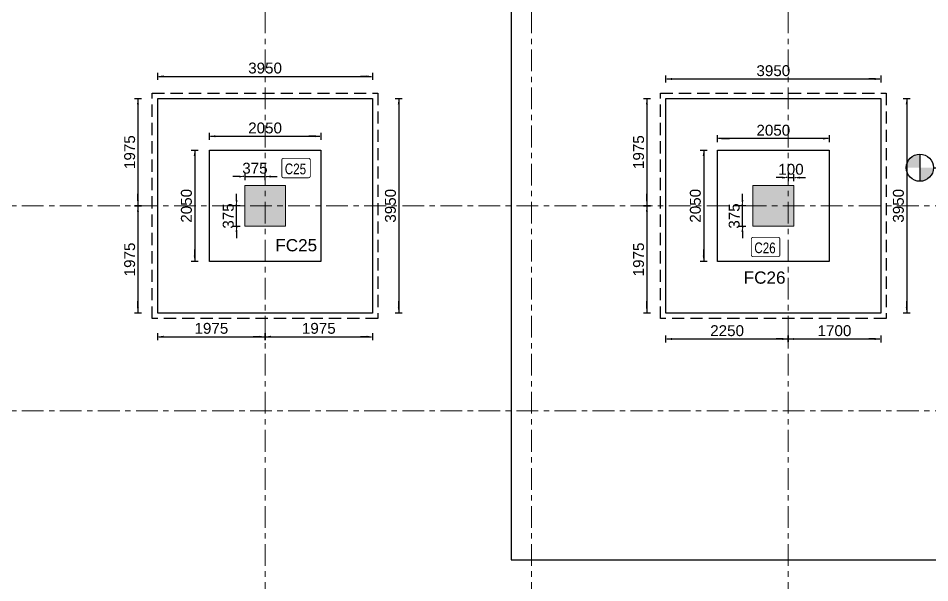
# Model space of a CAD drawing. Extents: x 1878645 to 3043969, y -1160829 to -603973.
# Drawn here: x 2108940 to 2125709, y -673329 to -662941 of the extents above; entities that cross this region are included whole.
import ezdxf
from ezdxf.enums import TextEntityAlignment as Align

# ---------------------------------------------------------------- set-up
doc = ezdxf.new("R2010")
doc.units = 0
doc.header["$LTSCALE"] = 100
doc.header["$PDMODE"] = 66
for name, pattern in [('Center', [50.8, 31.75, -6.35, 6.35, -6.35]), ('Grids', [7, 4, -1, 1, -1]), ('SCHidden', [0.375, 0.25, -0.125])]:
    doc.linetypes.add(name, pattern=pattern)
doc.layers.get('Defpoints').update_dxf_attribs({"lineweight": 0})
for name, color, linetype in [('A-ANNO-LVL', 4, 'Continuous'), ('A-DIMN-100', 5, 'Continuous'), ('COMMENTS', 30, 'Continuous'), ('Dim', 3, 'Continuous'), ('Footing', 5, 'Continuous'), ('Footing Nos', 4, 'Continuous'), ('PCC', 2, 'Continuous'), ('RETAIN-WALL', 1, 'Continuous')]:
    doc.layers.add(name, color=color, linetype=linetype)
for name, color, linetype, lineweight in [('A-GRID', 8, 'Grids', 0), ('ECO COL', 6, 'Continuous', 0), ('Eco_  CNO', 7, 'Continuous', 25)]:
    doc.layers.add(name, color=color, linetype=linetype, lineweight=lineweight)
doc.styles.add('ARIAL', font='arial.ttf')
doc.styles.add('ITA', font='simplex.shx')
doc.styles.add('SC-BBS1', font='SansSerif')
doc.styles.get("Standard").update_dxf_attribs({"font": 'verdana.ttf'})
doc.dimstyles.new('A-150-DIM-EXT_MAIN(FT)', dxfattribs={"dimscale": 0, "dimtxt": 200, "dimasz": 18, "dimexe": 100, "dimexo": 100, "dimgap": 50, "dimtad": 1, "dimdec": 0, "dimdsep": 46, "dimtxsty": 'ARIAL', "dimblk": 'A3', "dimcen": 0.025, "dimse1": 1, "dimse2": 1, "dimclrd": 256, "dimclre": 256, "dimclrt": 7, "dimazin": 2, "dimtfac": 1, "dimtdec": 0, "dimtix": 1, "dimtmove": 2, "dimatfit": 3, "dimldrblk": 'WSA-DOT-100', "dimfxl": 1, "dimtolj": 1, "dimtzin": 0, "dimarcsym": 0})

# ---------------------------------------------------------------- blocks, each defined once
blk = doc.blocks.new('A2')
at = {"layer": 'Dim', "linetype": 'ByBlock', "lineweight": -2, "extrusion": (0, 0, -1)}
blk.add_lwpolyline([(6, 0), (12.2, 0)], dxfattribs=at)
blk.add_solid([(6, -1), (0, 0), (6, 1)], dxfattribs=at)
blk = doc.blocks.new('A3')
at = {"layer": 'Dim', "linetype": 'ByBlock', "lineweight": -2}
blk.add_line((0, 3.59), (0, -3.59), dxfattribs=at)
blk.add_blockref('A2', (0, 0), dxfattribs=at)
blk = doc.blocks.new('*D523')
at = {"layer": 'Defpoints', "color": 0, "transparency": 16777216}
for p in [(2113481, -665854), (2113106, -666017), (2113481, -666017)]:
    blk.add_point(p, dxfattribs=at)
at = {"layer": 'Dim', "lineweight": -2, "transparency": 16777216}
for p, q in [((2113088, -665854), (2113070, -665854)), ((2113106, -665854), (2113481, -665854)), ((2113499, -665854), (2113517, -665854))]:
    blk.add_line(p, q, dxfattribs=at)
at = {"layer": 'Dim', "lineweight": -2, "transparency": 16777216, "xscale": 18, "yscale": 18, "zscale": 18}
blk.add_blockref('A3', (2113106, -665854), dxfattribs=at)
at = {"layer": 'Dim', "lineweight": -2, "transparency": 16777216, "xscale": 18, "yscale": 18, "zscale": 18, "rotation": 180}
blk.add_blockref('A3', (2113481, -665854), dxfattribs=at)
at = {"layer": 'Dim', "color": 7, "transparency": 16777216, "insert": (2113294, -665702), "char_height": 200, "attachment_point": 5, "style": 'ARIAL'}
blk.add_mtext('\\A1;375', dxfattribs=at)
blk = doc.blocks.new('WSA-DOT-100')
at = {"layer": 'A-DIMN-100', "color": 5}
for p, q in [((0, -200), (0, 200)), ((-200, 0), (200, 0))]:
    blk.add_line(p, q, dxfattribs=at)
at = {"layer": 'A-DIMN-100', "color": 1, "const_width": 60}
blk.add_lwpolyline([(-30, 0, 1), (30, 0, 1)], format="xyb", close=True, dxfattribs=at)
blk = doc.blocks.new('*D524')
at = {"layer": 'Defpoints', "color": 0, "transparency": 16777216}
for p in [(2112956, -666392), (2113106, -666392), (2113106, -666767)]:
    blk.add_point(p, dxfattribs=at)
at = {"layer": 'Dim', "lineweight": -2, "transparency": 16777216}
for p, q in [((2112956, -666374), (2112956, -666356)), ((2112956, -666767), (2112956, -666392)), ((2112956, -666785), (2112956, -666803))]:
    blk.add_line(p, q, dxfattribs=at)
at = {"layer": 'Dim', "lineweight": -2, "transparency": 16777216, "xscale": 18, "yscale": 18, "zscale": 18}
for p, rotation in [((2112956, -666392), 270), ((2112956, -666767), 90)]:
    blk.add_blockref('A3', p, dxfattribs=dict(at, rotation=rotation))
at = {"layer": 'Dim', "color": 7, "transparency": 16777216, "insert": (2112804, -666580), "char_height": 200, "attachment_point": 5, "rotation": 90, "style": 'ARIAL'}
blk.add_mtext('\\A1;375', dxfattribs=at)
blk = doc.blocks.new('*D525')
at = {"layer": 'Defpoints', "color": 0, "transparency": 16777216}
for p in [(2123206, -665874), (2123106, -666017), (2123206, -666017)]:
    blk.add_point(p, dxfattribs=at)
at = {"layer": 'Dim', "lineweight": -2, "transparency": 16777216}
for p, q in [((2123088, -665874), (2123070, -665874)), ((2123106, -665874), (2123206, -665874)), ((2123224, -665874), (2123242, -665874))]:
    blk.add_line(p, q, dxfattribs=at)
at = {"layer": 'Dim', "lineweight": -2, "transparency": 16777216, "xscale": 18, "yscale": 18, "zscale": 18}
blk.add_blockref('A3', (2123106, -665874), dxfattribs=at)
at = {"layer": 'Dim', "lineweight": -2, "transparency": 16777216, "xscale": 18, "yscale": 18, "zscale": 18, "rotation": 180}
blk.add_blockref('A3', (2123206, -665874), dxfattribs=at)
at = {"layer": 'Dim', "color": 7, "transparency": 16777216, "insert": (2123156, -665721), "char_height": 200, "attachment_point": 5, "style": 'ARIAL'}
blk.add_mtext('\\A1;100', dxfattribs=at)
blk = doc.blocks.new('*D526')
at = {"layer": 'Defpoints', "color": 0, "transparency": 16777216}
for p in [(2122263, -666392), (2122456, -666392), (2122456, -666767)]:
    blk.add_point(p, dxfattribs=at)
at = {"layer": 'Dim', "lineweight": -2, "transparency": 16777216}
for p, q in [((2122263, -666374), (2122263, -666356)), ((2122263, -666767), (2122263, -666392)), ((2122263, -666785), (2122263, -666803))]:
    blk.add_line(p, q, dxfattribs=at)
at = {"layer": 'Dim', "lineweight": -2, "transparency": 16777216, "xscale": 18, "yscale": 18, "zscale": 18}
for p, rotation in [((2122263, -666392), 270), ((2122263, -666767), 90)]:
    blk.add_blockref('A3', p, dxfattribs=dict(at, rotation=rotation))
at = {"layer": 'Dim', "color": 7, "transparency": 16777216, "insert": (2122111, -666580), "char_height": 200, "attachment_point": 5, "rotation": 90, "style": 'ARIAL'}
blk.add_mtext('\\A1;375', dxfattribs=at)
blk = doc.blocks.new('Co')
at = {"const_width": 0.75}
blk.add_lwpolyline([(-12.57, -7.17), (-12.57, 6.59, -0.414214), (-11.07, 8.09), (10.51, 8.09, -0.414214), (12.01, 6.59), (12.01, -7.17, -0.414214), (10.51, -8.67), (-11.07, -8.67, -0.414214)], format="xyb", close=True, dxfattribs=at)
at = {"style": 'ITA', "width": 0.669972}
blk.add_attdef('COL', text='', height=10.5, rotation=0.63804, dxfattribs=at).set_placement((-9.93, -5.51), (8.49, -5.3), align=Align.FIT)
blk = doc.blocks.new('*D635')
at = {"layer": 'Defpoints', "color": 0, "transparency": 16777216}
for p in [(2112456, -665367), (2112186, -667417), (2112456, -667417)]:
    blk.add_point(p, dxfattribs=at)
at = {"layer": 'Dim', "lineweight": -2, "transparency": 16777216}
blk.add_line((2112186, -665385), (2112186, -667399), dxfattribs=at)
at = {"layer": 'Dim', "lineweight": -2, "transparency": 16777216, "xscale": 18, "yscale": 18, "zscale": 18}
for p, rotation in [((2112186, -665367), 90), ((2112186, -667417), 270)]:
    blk.add_blockref('A3', p, dxfattribs=dict(at, rotation=rotation))
at = {"layer": 'Dim', "color": 7, "transparency": 16777216, "insert": (2112034, -666392), "char_height": 200, "attachment_point": 5, "rotation": 90, "style": 'ARIAL'}
blk.add_mtext('\\A1;2050', dxfattribs=at)
blk = doc.blocks.new('*D636')
at = {"layer": 'Defpoints', "color": 0, "transparency": 16777216}
for p in [(2114506, -665113), (2112456, -665367), (2114506, -665367)]:
    blk.add_point(p, dxfattribs=at)
at = {"layer": 'Dim', "lineweight": -2, "transparency": 16777216}
blk.add_line((2112474, -665113), (2114488, -665113), dxfattribs=at)
at = {"layer": 'Dim', "lineweight": -2, "transparency": 16777216, "xscale": 18, "yscale": 18, "zscale": 18, "rotation": 180}
blk.add_blockref('A3', (2112456, -665113), dxfattribs=at)
at = {"layer": 'Dim', "lineweight": -2, "transparency": 16777216, "xscale": 18, "yscale": 18, "zscale": 18}
blk.add_blockref('A3', (2114506, -665113), dxfattribs=at)
at = {"layer": 'Dim', "color": 7, "transparency": 16777216, "insert": (2113481, -664961), "char_height": 200, "attachment_point": 5, "style": 'ARIAL'}
blk.add_mtext('\\A1;2050', dxfattribs=at)
blk = doc.blocks.new('*D637')
at = {"layer": 'Defpoints', "color": 0, "transparency": 16777216}
for p in [(2115456, -664011), (2111506, -664417), (2115456, -664417)]:
    blk.add_point(p, dxfattribs=at)
at = {"layer": 'Dim', "lineweight": -2, "transparency": 16777216}
blk.add_line((2111524, -664011), (2115438, -664011), dxfattribs=at)
at = {"layer": 'Dim', "lineweight": -2, "transparency": 16777216, "xscale": 18, "yscale": 18, "zscale": 18, "rotation": 180}
blk.add_blockref('A3', (2111506, -664011), dxfattribs=at)
at = {"layer": 'Dim', "lineweight": -2, "transparency": 16777216, "xscale": 18, "yscale": 18, "zscale": 18}
blk.add_blockref('A3', (2115456, -664011), dxfattribs=at)
at = {"layer": 'Dim', "color": 7, "transparency": 16777216, "insert": (2113481, -663859), "char_height": 200, "attachment_point": 5, "style": 'ARIAL'}
blk.add_mtext('\\A1;3950', dxfattribs=at)
blk = doc.blocks.new('*D638')
at = {"layer": 'Defpoints', "color": 0, "transparency": 16777216}
for p in [(2111506, -664417), (2111142, -666392), (2111506, -666392)]:
    blk.add_point(p, dxfattribs=at)
at = {"layer": 'Dim', "lineweight": -2, "transparency": 16777216}
blk.add_line((2111142, -664435), (2111142, -666374), dxfattribs=at)
at = {"layer": 'Dim', "lineweight": -2, "transparency": 16777216, "xscale": 18, "yscale": 18, "zscale": 18}
for p, rotation in [((2111142, -664417), 90), ((2111142, -666392), 270)]:
    blk.add_blockref('A3', p, dxfattribs=dict(at, rotation=rotation))
at = {"layer": 'Dim', "color": 7, "transparency": 16777216, "insert": (2110990, -665405), "char_height": 200, "attachment_point": 5, "rotation": 90, "style": 'ARIAL'}
blk.add_mtext('\\A1;1975', dxfattribs=at)
blk = doc.blocks.new('*D639')
at = {"layer": 'Defpoints', "color": 0, "transparency": 16777216}
for p in [(2111506, -666392), (2111142, -668367), (2111506, -668367)]:
    blk.add_point(p, dxfattribs=at)
at = {"layer": 'Dim', "lineweight": -2, "transparency": 16777216}
blk.add_line((2111142, -666410), (2111142, -668349), dxfattribs=at)
at = {"layer": 'Dim', "lineweight": -2, "transparency": 16777216, "xscale": 18, "yscale": 18, "zscale": 18}
for p, rotation in [((2111142, -666392), 90), ((2111142, -668367), 270)]:
    blk.add_blockref('A3', p, dxfattribs=dict(at, rotation=rotation))
at = {"layer": 'Dim', "color": 7, "transparency": 16777216, "insert": (2110990, -667380), "char_height": 200, "attachment_point": 5, "rotation": 90, "style": 'ARIAL'}
blk.add_mtext('\\A1;1975', dxfattribs=at)
blk = doc.blocks.new('*D640')
at = {"layer": 'Defpoints', "color": 0, "transparency": 16777216}
for p in [(2115456, -664417), (2115456, -668367), (2115940, -668367)]:
    blk.add_point(p, dxfattribs=at)
at = {"layer": 'Dim', "lineweight": -2, "transparency": 16777216}
blk.add_line((2115940, -664435), (2115940, -668349), dxfattribs=at)
at = {"layer": 'Dim', "lineweight": -2, "transparency": 16777216, "xscale": 18, "yscale": 18, "zscale": 18}
for p, rotation in [((2115940, -664417), 90), ((2115940, -668367), 270)]:
    blk.add_blockref('A3', p, dxfattribs=dict(at, rotation=rotation))
at = {"layer": 'Dim', "color": 7, "transparency": 16777216, "insert": (2115788, -666392), "char_height": 200, "attachment_point": 5, "rotation": 90, "style": 'ARIAL'}
blk.add_mtext('\\A1;3950', dxfattribs=at)
blk = doc.blocks.new('*D641')
at = {"layer": 'Defpoints', "color": 0, "transparency": 16777216}
for p in [(2111506, -668367), (2113481, -668367), (2113481, -668801)]:
    blk.add_point(p, dxfattribs=at)
at = {"layer": 'Dim', "lineweight": -2, "transparency": 16777216}
blk.add_line((2111524, -668801), (2113463, -668801), dxfattribs=at)
at = {"layer": 'Dim', "lineweight": -2, "transparency": 16777216, "xscale": 18, "yscale": 18, "zscale": 18, "rotation": 180}
blk.add_blockref('A3', (2111506, -668801), dxfattribs=at)
at = {"layer": 'Dim', "lineweight": -2, "transparency": 16777216, "xscale": 18, "yscale": 18, "zscale": 18}
blk.add_blockref('A3', (2113481, -668801), dxfattribs=at)
at = {"layer": 'Dim', "color": 7, "transparency": 16777216, "insert": (2112493, -668648), "char_height": 200, "attachment_point": 5, "style": 'ARIAL'}
blk.add_mtext('\\A1;1975', dxfattribs=at)
blk = doc.blocks.new('*D642')
at = {"layer": 'Defpoints', "color": 0, "transparency": 16777216}
for p in [(2113481, -668367), (2115456, -668367), (2115456, -668801)]:
    blk.add_point(p, dxfattribs=at)
at = {"layer": 'Dim', "lineweight": -2, "transparency": 16777216}
blk.add_line((2113499, -668801), (2115438, -668801), dxfattribs=at)
at = {"layer": 'Dim', "lineweight": -2, "transparency": 16777216, "xscale": 18, "yscale": 18, "zscale": 18, "rotation": 180}
blk.add_blockref('A3', (2113481, -668801), dxfattribs=at)
at = {"layer": 'Dim', "lineweight": -2, "transparency": 16777216, "xscale": 18, "yscale": 18, "zscale": 18}
blk.add_blockref('A3', (2115456, -668801), dxfattribs=at)
at = {"layer": 'Dim', "color": 7, "transparency": 16777216, "insert": (2114469, -668648), "char_height": 200, "attachment_point": 5, "style": 'ARIAL'}
blk.add_mtext('\\A1;1975', dxfattribs=at)
blk = doc.blocks.new('*D643')
at = {"layer": 'Defpoints', "color": 0, "transparency": 16777216}
for p in [(2121806, -665155), (2121806, -665367), (2123856, -665367)]:
    blk.add_point(p, dxfattribs=at)
at = {"layer": 'Dim', "lineweight": -2, "transparency": 16777216}
blk.add_line((2123838, -665155), (2121824, -665155), dxfattribs=at)
at = {"layer": 'Dim', "lineweight": -2, "transparency": 16777216, "xscale": 18, "yscale": 18, "zscale": 18, "rotation": 180}
blk.add_blockref('A3', (2121806, -665155), dxfattribs=at)
at = {"layer": 'Dim', "lineweight": -2, "transparency": 16777216, "xscale": 18, "yscale": 18, "zscale": 18}
blk.add_blockref('A3', (2123856, -665155), dxfattribs=at)
at = {"layer": 'Dim', "color": 7, "transparency": 16777216, "insert": (2122831, -665003), "char_height": 200, "attachment_point": 5, "style": 'ARIAL'}
blk.add_mtext('\\A1;2050', dxfattribs=at)
blk = doc.blocks.new('*D644')
at = {"layer": 'Defpoints', "color": 0, "transparency": 16777216}
for p in [(2121806, -665367), (2121550, -667417), (2121806, -667417)]:
    blk.add_point(p, dxfattribs=at)
at = {"layer": 'Dim', "lineweight": -2, "transparency": 16777216}
blk.add_line((2121550, -665385), (2121550, -667399), dxfattribs=at)
at = {"layer": 'Dim', "lineweight": -2, "transparency": 16777216, "xscale": 18, "yscale": 18, "zscale": 18}
for p, rotation in [((2121550, -665367), 90), ((2121550, -667417), 270)]:
    blk.add_blockref('A3', p, dxfattribs=dict(at, rotation=rotation))
at = {"layer": 'Dim', "color": 7, "transparency": 16777216, "insert": (2121397, -666392), "char_height": 200, "attachment_point": 5, "rotation": 90, "style": 'ARIAL'}
blk.add_mtext('\\A1;2050', dxfattribs=at)
blk = doc.blocks.new('*D645')
at = {"layer": 'Defpoints', "color": 0, "transparency": 16777216}
for p in [(2124806, -664059), (2120856, -664417), (2124806, -664417)]:
    blk.add_point(p, dxfattribs=at)
at = {"layer": 'Dim', "lineweight": -2, "transparency": 16777216}
blk.add_line((2120874, -664059), (2124788, -664059), dxfattribs=at)
at = {"layer": 'Dim', "lineweight": -2, "transparency": 16777216, "xscale": 18, "yscale": 18, "zscale": 18, "rotation": 180}
blk.add_blockref('A3', (2120856, -664059), dxfattribs=at)
at = {"layer": 'Dim', "lineweight": -2, "transparency": 16777216, "xscale": 18, "yscale": 18, "zscale": 18}
blk.add_blockref('A3', (2124806, -664059), dxfattribs=at)
at = {"layer": 'Dim', "color": 7, "transparency": 16777216, "insert": (2122831, -663907), "char_height": 200, "attachment_point": 5, "style": 'ARIAL'}
blk.add_mtext('\\A1;3950', dxfattribs=at)
blk = doc.blocks.new('*D646')
at = {"layer": 'Defpoints', "color": 0, "transparency": 16777216}
for p in [(2120856, -664417), (2120505, -666392), (2120856, -666392)]:
    blk.add_point(p, dxfattribs=at)
at = {"layer": 'Dim', "lineweight": -2, "transparency": 16777216}
blk.add_line((2120505, -664435), (2120505, -666374), dxfattribs=at)
at = {"layer": 'Dim', "lineweight": -2, "transparency": 16777216, "xscale": 18, "yscale": 18, "zscale": 18}
for p, rotation in [((2120505, -664417), 90), ((2120505, -666392), 270)]:
    blk.add_blockref('A3', p, dxfattribs=dict(at, rotation=rotation))
at = {"layer": 'Dim', "color": 7, "transparency": 16777216, "insert": (2120353, -665405), "char_height": 200, "attachment_point": 5, "rotation": 90, "style": 'ARIAL'}
blk.add_mtext('\\A1;1975', dxfattribs=at)
blk = doc.blocks.new('*D647')
at = {"layer": 'Defpoints', "color": 0, "transparency": 16777216}
for p in [(2120856, -666392), (2120505, -668367), (2120856, -668367)]:
    blk.add_point(p, dxfattribs=at)
at = {"layer": 'Dim', "lineweight": -2, "transparency": 16777216}
blk.add_line((2120505, -666410), (2120505, -668349), dxfattribs=at)
at = {"layer": 'Dim', "lineweight": -2, "transparency": 16777216, "xscale": 18, "yscale": 18, "zscale": 18}
for p, rotation in [((2120505, -666392), 90), ((2120505, -668367), 270)]:
    blk.add_blockref('A3', p, dxfattribs=dict(at, rotation=rotation))
at = {"layer": 'Dim', "color": 7, "transparency": 16777216, "insert": (2120353, -667380), "char_height": 200, "attachment_point": 5, "rotation": 90, "style": 'ARIAL'}
blk.add_mtext('\\A1;1975', dxfattribs=at)
blk = doc.blocks.new('*D648')
at = {"layer": 'Defpoints', "color": 0, "transparency": 16777216}
for p in [(2124806, -664417), (2124806, -668367), (2125285, -668367)]:
    blk.add_point(p, dxfattribs=at)
at = {"layer": 'Dim', "lineweight": -2, "transparency": 16777216}
blk.add_line((2125285, -664435), (2125285, -668349), dxfattribs=at)
at = {"layer": 'Dim', "lineweight": -2, "transparency": 16777216, "xscale": 18, "yscale": 18, "zscale": 18}
for p, rotation in [((2125285, -664417), 90), ((2125285, -668367), 270)]:
    blk.add_blockref('A3', p, dxfattribs=dict(at, rotation=rotation))
at = {"layer": 'Dim', "color": 7, "transparency": 16777216, "insert": (2125133, -666392), "char_height": 200, "attachment_point": 5, "rotation": 90, "style": 'ARIAL'}
blk.add_mtext('\\A1;3950', dxfattribs=at)
blk = doc.blocks.new('*D649')
at = {"layer": 'Defpoints', "color": 0, "transparency": 16777216}
for p in [(2120856, -668367), (2123106, -668367), (2123106, -668843)]:
    blk.add_point(p, dxfattribs=at)
at = {"layer": 'Dim', "lineweight": -2, "transparency": 16777216}
blk.add_line((2120874, -668843), (2123088, -668843), dxfattribs=at)
at = {"layer": 'Dim', "lineweight": -2, "transparency": 16777216, "xscale": 18, "yscale": 18, "zscale": 18, "rotation": 180}
blk.add_blockref('A3', (2120856, -668843), dxfattribs=at)
at = {"layer": 'Dim', "lineweight": -2, "transparency": 16777216, "xscale": 18, "yscale": 18, "zscale": 18}
blk.add_blockref('A3', (2123106, -668843), dxfattribs=at)
at = {"layer": 'Dim', "color": 7, "transparency": 16777216, "insert": (2121981, -668691), "char_height": 200, "attachment_point": 5, "style": 'ARIAL'}
blk.add_mtext('\\A1;2250', dxfattribs=at)
blk = doc.blocks.new('*D650')
at = {"layer": 'Defpoints', "color": 0, "transparency": 16777216}
for p in [(2123106, -668367), (2124806, -668367), (2124806, -668843)]:
    blk.add_point(p, dxfattribs=at)
at = {"layer": 'Dim', "lineweight": -2, "transparency": 16777216}
blk.add_line((2123124, -668843), (2124788, -668843), dxfattribs=at)
at = {"layer": 'Dim', "lineweight": -2, "transparency": 16777216, "xscale": 18, "yscale": 18, "zscale": 18, "rotation": 180}
blk.add_blockref('A3', (2123106, -668843), dxfattribs=at)
at = {"layer": 'Dim', "lineweight": -2, "transparency": 16777216, "xscale": 18, "yscale": 18, "zscale": 18}
blk.add_blockref('A3', (2124806, -668843), dxfattribs=at)
at = {"layer": 'Dim', "color": 7, "transparency": 16777216, "insert": (2123956, -668691), "char_height": 200, "attachment_point": 5, "style": 'ARIAL'}
blk.add_mtext('\\A1;1700', dxfattribs=at)
blk = doc.blocks.new('TAG - LEVEL SPOT L')
h = blk.add_hatch(color=256)
h.paths.add_polyline_path([(0, 0), (0, 2, 0.414214), (-2, 0)])
h.paths.add_polyline_path([(0, -2, 0.414214), (2, 0), (0, 0)])
for p, q in [((0, 2), (0, -2)), ((2, 0), (17, 0)), ((17, 0), (18, 0)), ((18, 0), (19, 0))]:
    blk.add_line(p, q)
at = {"linetype": 'Center'}
blk.add_line((19, 0), (18, 0), dxfattribs=at)
blk.add_circle((0, 0), 2)
at = {"color": 7}
for tag, p in [('LVL', (3.03, 0.78)), ('HEIGHT', (2.91, -3.11))]:
    blk.add_attdef(tag, p, '', height=2.5, dxfattribs=at)
blk = doc.blocks.new('G$C92EAE22F')
at = {"layer": 'RETAIN-WALL', "lineweight": -3}
h = blk.add_hatch(dxfattribs=at)
h.set_pattern_fill('ANSI31', color=11, scale=25)
h.set_pattern_definition([(45, (-2234185.81, 595374.29), (-56.1266008, 56.1266008), [])])
edge = h.paths.add_edge_path()
edge.add_line((33123, 0), (33123, 250))
edge.add_line((33123, 250), (223, 250))
edge.add_line((223, 250), (223, 16250))
edge.add_line((223, 16250), (5523, 16250))
edge.add_line((5523, 16250), (5523, 25850))
edge.add_line((5523, 25850), (28573, 25850))
edge.add_line((28573, 25850), (28573, 28300))
edge.add_line((28573, 28300), (61173, 28300))
edge.add_line((61173, 28300), (61173, 251))
edge.add_line((61173, 251), (50723, 250))
edge.add_line((50723, 250), (50723, 0))
edge.add_line((50723, 0), (61423, 1))
edge.add_line((61423, 1), (61423, 28550))
edge.add_line((61423, 28550), (28323, 28550))
edge.add_line((28323, 28550), (28323, 26100))
edge.add_line((28323, 26100), (5273, 26100))
edge.add_line((5273, 26100), (5273, 16500))
edge.add_line((5273, 16500), (-27, 16500))
edge.add_line((-27, 16500), (-27, 0))
edge.add_line((-27, 0), (33123, 0))

msp = doc.modelspace()

# ---------------------------------------------------------------- hatches: boundary and pattern name
at = {"layer": 'ECO COL'}
h = msp.add_hatch(color=256, dxfattribs=at)
h.dxf.hatch_style = 1
h.paths.add_polyline_path([(2113106.01882, -666017.41825), (2113106.01882, -666767.42706), (2113856.01882, -666767.42706), (2113856.01882, -666017.41825)])
h = msp.add_hatch(color=256, dxfattribs=at)
h.dxf.hatch_style = 1
h.paths.add_polyline_path([(2122456.01882, -666017.43132), (2122456.01882, -666767.44013), (2123206.01882, -666767.44013), (2123206.01882, -666017.43132)])

# ---------------------------------------------------------------- linework, layer by layer
at = {"layer": 'A-GRID'}
for p, q in [((2113480.73384, -647417.03522), (2113480.73384, -682739.87014)), ((2118381.02099, -647417.03522), (2118381.02099, -682739.87014)), ((2123106.01882, -647417.03522), (2123106.01882, -682739.87014)), ((2157706.18259, -666392.44909), (2088240.36157, -666392.44909)), ((2157706.18259, -670167.45335), (2088240.36157, -670167.45335))]:
    msp.add_line(p, q, dxfattribs=at)
at = {"layer": 'Dim', "color": 40, "true_color": 0xf8d731}
msp.add_lwpolyline([(2092759.38401, -649527.50862), (2100121.76713, -649527.50862), (2100121.76713, -655259.46779), (2108706.96821, -655259.46779), (2108706.96821, -662274.23868), (2118005.25064, -662274.23868), (2118005.25064, -672907.8754), (2143113.65958, -672907.8754), (2143113.65958, -682129.30971), (2091341.96742, -682129.30971), (2091341.96742, -649527.6102), (2092759.38401, -649527.50862)], dxfattribs=at)
at = {"layer": 'ECO COL', "color": 4}
for points in [[(2113106.01882, -666017.41825), (2113856.01882, -666017.41825), (2113856.01882, -666767.42706), (2113106.01882, -666767.42706)], [(2122456.01882, -666017.43132), (2123206.01882, -666017.43132), (2123206.01882, -666767.44013), (2122456.01882, -666767.44013)]]:
    msp.add_lwpolyline(points, close=True, dxfattribs=at)
at = {"layer": 'Footing'}
for points in [[(2111506.01882, -668367.42706), (2111506.01882, -664417.42706), (2115456.01882, -664417.42706), (2115456.01882, -668367.42706)], [(2120856.01882, -668367.43132), (2120856.01882, -664417.43132), (2124806.01882, -664417.43132), (2124806.01882, -668367.43132)], [(2112456.01882, -667417.42706), (2112456.01882, -665367.42706), (2114506.01882, -665367.42706), (2114506.01882, -667417.42706)], [(2121806.01882, -667417.43132), (2121806.01882, -665367.43132), (2123856.01882, -665367.43132), (2123856.01882, -667417.43132)]]:
    msp.add_lwpolyline(points, close=True, dxfattribs=at)
at = {"layer": 'PCC', "linetype": 'SCHidden', "ltscale": 9}
for points in [[(2111406.01882, -668467.42706), (2111406.01882, -664317.42706), (2115556.01882, -664317.42706), (2115556.01882, -668467.42706)], [(2120756.01882, -668467.43132), (2120756.01882, -664317.43132), (2124906.01882, -664317.43132), (2124906.01882, -668467.43132)]]:
    msp.add_lwpolyline(points, close=True, dxfattribs=at)

# ---------------------------------------------------------------- block references
at = {"layer": 'A-ANNO-LVL', "linetype": 'ByBlock'}
ref = msp.add_blockref('TAG - LEVEL SPOT L', (2125527.55949, -665691.54542), dxfattribs=dict(at, xscale=125, yscale=125, zscale=125))
ref.add_attrib('LVL', '+91.00 FFL', (2125906.37056, -665594.13325), dxfattribs={"layer": '0', "color": 7, "height": 250})
ref.add_attrib('HEIGHT', 'PIT BTM LVL', (2125891.05655, -666080.79148), dxfattribs={"layer": '0', "color": 7, "height": 250})
at = {"layer": 'COMMENTS'}
msp.add_blockref('G$C92EAE22F', (2090083.27986, -677467.43425), dxfattribs=at)
at = {"layer": 'Eco_  CNO'}
ref = msp.add_blockref('Co', (2114056.49807, -665703.69238), dxfattribs=dict(at, xscale=-21.30803341128, yscale=21.30803341128, zscale=15.2200238652, rotation=179.9999999999787))
ref.add_attrib('COL', 'C25', dxfattribs={"layer": '0', "height": 196.886229, "rotation": 359.361957392, "style": 'ARIAL', "width": 0.778055}).set_placement((2113842.31856, -665810.07237), (2114234.87857, -665814.44407), align=Align.FIT)
ref = msp.add_blockref('Co', (2122694.68514, -667155.95504), dxfattribs=dict(at, xscale=-21.30803341128, yscale=21.30803341128, zscale=15.2200238652, rotation=179.9999999999787))
ref.add_attrib('COL', 'C26', dxfattribs={"layer": '0', "height": 196.886229, "rotation": 359.361957392, "style": 'ARIAL', "width": 0.778055}).set_placement((2122480.50564, -667262.33502), (2122873.06564, -667266.70673), align=Align.FIT)

# ---------------------------------------------------------------- texts
at = {"layer": 'Footing Nos', "style": 'SC-BBS1'}
for s, p in [('FC25', (2113669.67724, -667005.18476)), ('FC26', (2122286.81905, -667600.66718))]:
    msp.add_text(s, height=225, dxfattribs=at).set_placement(p, align=Align.TOP_LEFT)

# ---------------------------------------------------------------- dimensions: what is measured, and where the dimension line sits
at = {"layer": 'Dim'}
for base, p1, p2, picture, middle in [((2115456.01882, -664011.13503), (2111506.01882, -664417.42706), (2115456.01882, -664417.42706), '*D637', (2113481.01882, -663858.95222)), ((2124806.01882, -664058.94327), (2120856.01882, -664417.43132), (2124806.01882, -664417.43132), '*D645', (2122831.01882, -663906.76046)), ((2114506.01882, -665112.84592), (2112456.01882, -665367.42706), (2114506.01882, -665367.42706), '*D636', (2113481.01882, -664960.73132)), ((2121806.01882, -665155.22721), (2123856.01882, -665367.43132), (2121806.01882, -665367.43132), '*D643', (2122831.01882, -665003.11262)), ((2113481.01882, -665853.68305), (2113106.01882, -666017.41825), (2113481.01882, -666017.41825), '*D523', (2113293.51882, -665701.50024)), ((2123206.01882, -665873.58366), (2123106.01882, -666017.43132), (2123206.01882, -666017.43132), '*D525', (2123156.01882, -665721.46906)), ((2113480.73384, -668800.51711), (2111506.01882, -668367.42706), (2113480.73384, -668367.42706), '*D641', (2112493.37633, -668648.40252)), ((2115456.01882, -668800.51711), (2113481.01882, -668367.42706), (2115456.01882, -668367.42706), '*D642', (2114468.51882, -668648.40252)), ((2123106.01882, -668842.8168), (2120856.01882, -668367.43132), (2123106.01882, -668367.43132), '*D649', (2121981.01882, -668690.7022)), ((2124806.01882, -668842.8168), (2123106.01882, -668367.43132), (2124806.01882, -668367.43132), '*D650', (2123956.01882, -668690.7022))]:
    dim = msp.add_linear_dim(base=base, p1=p1, p2=p2, dimstyle='A-150-DIM-EXT_MAIN(FT)', override={"dimscale": 1}, dxfattribs=at)
    dim.commit()
    dim.dimension.update_dxf_attribs({"geometry": picture, "text_midpoint": middle})
for base, p1, p2, picture, middle in [((2111141.74184, -666392.42706), (2111506.01882, -664417.42706), (2111506.01882, -666392.42706), '*D638', (2110989.62724, -665404.92706)), ((2115940.30485, -668367.42706), (2115456.01882, -664417.42706), (2115456.01882, -668367.42706), '*D640', (2115788.12204, -666392.42706)), ((2120505.47228, -666392.44909), (2120856.01882, -664417.43132), (2120856.01882, -666392.44909), '*D646', (2120353.35769, -665404.9402)), ((2125284.75535, -668367.43132), (2124806.01882, -664417.43132), (2124806.01882, -668367.43132), '*D648', (2125132.57254, -666392.43132)), ((2112186.32698, -667417.42706), (2112456.01882, -665367.42706), (2112456.01882, -667417.42706), '*D635', (2112034.21239, -666392.42706)), ((2121549.54738, -667417.43132), (2121806.01882, -665367.43132), (2121806.01882, -667417.43132), '*D644', (2121397.43278, -666392.43132)), ((2112955.6994, -666392.44909), (2113106.01882, -666767.42706), (2113106.01882, -666392.44909), '*D524', (2112803.51659, -666579.93807)), ((2122262.71472, -666392.44909), (2122456.01882, -666767.44013), (2122456.01882, -666392.44909), '*D526', (2122110.53191, -666579.94461)), ((2111141.73817, -668367.42706), (2111506.01882, -666392.42706), (2111506.01882, -668367.42706), '*D639', (2110989.62357, -667379.92706)), ((2120505.47228, -668367.43132), (2120856.01882, -666392.44909), (2120856.01882, -668367.43132), '*D647', (2120353.35769, -667379.9402))]:
    dim = msp.add_linear_dim(base=base, p1=p1, p2=p2, angle=90, dimstyle='A-150-DIM-EXT_MAIN(FT)', override={"dimscale": 1}, dxfattribs=at)
    dim.commit()
    dim.dimension.update_dxf_attribs({"geometry": picture, "text_midpoint": middle})

doc.saveas('drawing.dxf')
